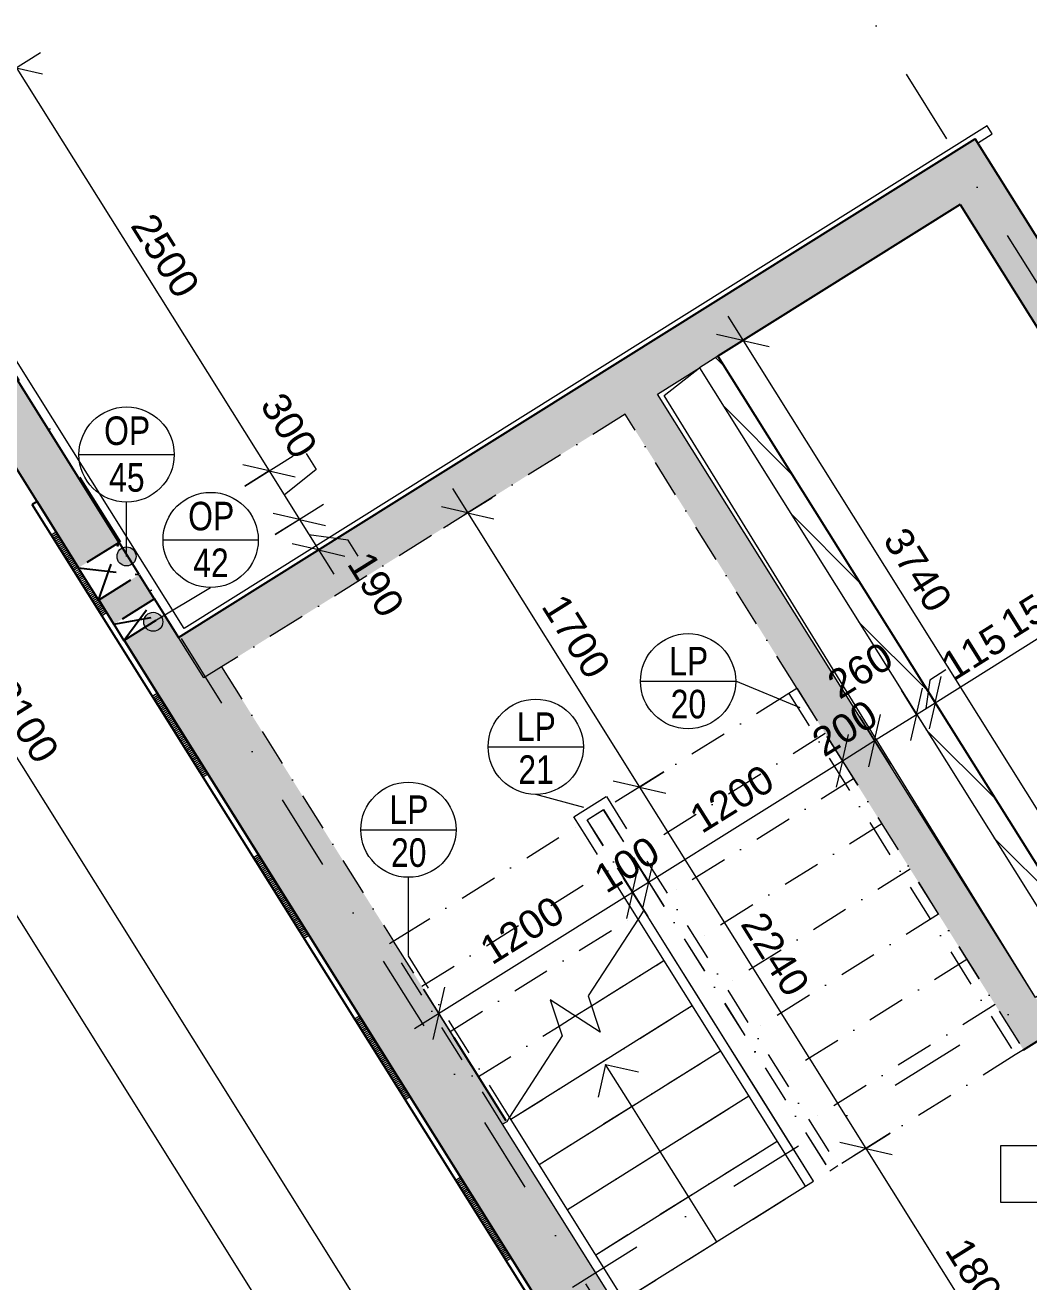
# Model space of a CAD drawing. Header units: millimetres. Extents: x -45523 to 44975, y -3459 to 74573.
# Drawn here: x -27062 to -21792, y 28340 to 34943 of the extents above; entities that cross this region are included whole.
import ezdxf

# ---------------------------------------------------------------- set-up
doc = ezdxf.new("R2010")
doc.units = ezdxf.units.MM
for name, pattern in [('HA_Dash_3mm-S1mm', [300, 200, -100]), ('HA_DashDot_10mm-S3mm', [1000, 400, -300, 0, -300]), ('HA_DashDot_4mm-S1mm', [400, 200, -100, 0, -100])]:
    doc.linetypes.add(name, pattern=pattern)
for name, color, linetype, lineweight in [('A-____-____-DIMS', 9, 'Continuous', 5), ('A-____-____-DIMS-100', 9, 'Continuous', 5), ('A-DETL-GENF-OTLN', 9, 'Continuous', 9), ('A-FLOR-HRAL-IDEN', 9, 'Continuous', 9), ('A-FLOR-HRAL-MBND', 9, 'HA_DashDot_4mm-S1mm', 9), ('A-FLOR-HRAL-OTLN', 9, 'Continuous', 9), ('A-GENM-____-IDEN', 9, 'Continuous', 9), ('A-GENM-____-MCUT', 9, 'HA_Dash_3mm-S1mm', 25), ('A-GENM-____-OTLN', 9, 'Continuous', 9), ('A-WALL-____-MCUT', 9, 'Continuous', 9), ('A-WALL-____-PATT', 9, 'Continuous', 25), ('C-PRKG-____-OTLN', 9, 'Continuous', 9), ('G-____-____-DIMS', 9, 'Continuous', 5), ('I-WALL-____-MCUT', 9, 'Continuous', 25), ('S-GRID-____-OTLN', 9, 'Continuous', 5), ('S-STRS-____-MBND', 9, 'HA_DashDot_4mm-S1mm', 9), ('S-STRS-____-OTLN', 9, 'Continuous', 9)]:
    doc.layers.add(name, color=color, linetype=linetype, lineweight=lineweight)
doc.styles.add('Arial_2', font='arial.ttf', dxfattribs={"height": 150})
doc.styles.add('Arial_3', font='arial.ttf', dxfattribs={"width": 0.8, "height": 150})
doc.dimstyles.new('Inner_Dimensions', dxfattribs={"dimscale": 304.8, "dimtxt": 153.03891, "dimasz": 0.656168, "dimexe": 0.492126, "dimexo": 0.0625, "dimgap": 0.065617, "dimtad": 1, "dimdec": 0, "dimzin": 0, "dimdsep": 46, "dimtxsty": 'Arial_2', "dimblk1": 'OBLIQUE', "dimblk2": 'OBLIQUE', "dimsah": 1, "dimcen": 0.09, "dimdle": 0.492126, "dimazin": 0, "dimtfac": 1, "dimtdec": 4, "dimtix": 1, "dimtmove": 0, "dimatfit": 3, "dimfxl": 0.492126, "dimfxlon": 1, "dimtvp": 1, "dimtolj": 1, "dimtzin": 0, "dimlwd": 9, "dimlwe": 9, "dimarcsym": 2})
doc.dimstyles.new('Inner_Dimensions_1', dxfattribs={"dimscale": 304.8, "dimtxt": 153.03891, "dimasz": 0.656168, "dimexe": 0.492126, "dimexo": 0.0625, "dimgap": 0.065617, "dimtad": 1, "dimdec": 0, "dimzin": 0, "dimdsep": 46, "dimtxsty": 'Arial_2', "dimblk1": 'OBLIQUE', "dimblk2": 'OBLIQUE', "dimsah": 1, "dimcen": 0.09, "dimdle": 0.492126, "dimazin": 0, "dimtfac": 1, "dimtdec": 4, "dimtix": 1, "dimtmove": 1, "dimatfit": 3, "dimfxl": 0.492126, "dimfxlon": 1, "dimtvp": 1, "dimtolj": 1, "dimtzin": 0, "dimlwd": 9, "dimlwe": 9, "dimarcsym": 2})
doc.dimstyles.new('Inner_Dimensions_2', dxfattribs={"dimscale": 304.8, "dimtxt": 153.03891, "dimasz": 0.656168, "dimexe": 0.492126, "dimexo": 0.0625, "dimgap": 0.065617, "dimtad": 1, "dimdec": 0, "dimzin": 0, "dimdsep": 46, "dimtxsty": 'Arial_2', "dimblk1": 'OBLIQUE', "dimblk2": 'OBLIQUE', "dimsah": 1, "dimcen": 0.09, "dimdle": 0.492126, "dimazin": 0, "dimtfac": 1, "dimtdec": 4, "dimtix": 1, "dimtmove": 2, "dimatfit": 3, "dimfxl": 0.492126, "dimfxlon": 1, "dimtvp": 1, "dimtolj": 1, "dimtzin": 0, "dimlwd": 9, "dimlwe": 9, "dimarcsym": 2})
doc.dimstyles.new('Inner_Dimensions_3', dxfattribs={"dimscale": 304.8, "dimtxt": 153.03891, "dimasz": 0.656168, "dimexe": 0.492126, "dimexo": 0.0625, "dimgap": 0.065617, "dimtad": 1, "dimdec": 0, "dimzin": 0, "dimdsep": 46, "dimtxsty": 'Arial_2', "dimblk1": 'OBLIQUE', "dimblk2": 'OBLIQUE', "dimsah": 1, "dimcen": 0.09, "dimdle": 0.492126, "dimazin": 0, "dimtfac": 1, "dimtdec": 4, "dimtix": 1, "dimtmove": 0, "dimatfit": 3, "dimfxl": 0.492126, "dimfxlon": 1, "dimtvp": 1, "dimtolj": 1, "dimtzin": 0, "dimlwd": 9, "dimlwe": 9, "dimarcsym": 2})

# ---------------------------------------------------------------- blocks, each defined once
blk = doc.blocks.new('HA_PA_Perpendicular_SingleStall - Generic-2361855-1PP_GARAZ')
at = {"layer": 'C-PRKG-____-OTLN', "lineweight": 5}
for p, q in [((3959.2, 25), (3959.2, -5000)), ((25, -25), (3909.2, -25)), ((25, -5000), (25, -25)), ((3909.2, -25), (3909.2, -5000)), ((-25, -4910), (-25, -5000)), ((-25, -5000), (25, -5000)), ((3959.2, -5000), (3909.2, -5000))]:
    blk.add_line(p, q, dxfattribs=at)
blk = doc.blocks.new('Top Rail Type - Top Rail_Internal_-1407059-1PP_GARAZ')
at = {"layer": 'A-FLOR-HRAL-MBND'}
for p, q in [((-24181, 30783.7), (-24010.8, 30890.3)), ((-24010.8, 30890.3), (-22795, 28949.2)), ((-24114.7, 30677.7), (-24181, 30783.7)), ((-24112.1, 30767.8), (-24026.7, 30821.3)), ((-24072.3, 30704.3), (-24112.1, 30767.8)), ((-24026.7, 30821.3), (-22837.4, 28922.6)), ((-23814.4, 30292.6), (-24072.3, 30704.3)), ((-23844.4, 30246.3), (-24114.7, 30677.7)), ((-22795, 28949.2), (-22837.4, 28922.6))]:
    blk.add_line(p, q, dxfattribs=at)
at = {"layer": 'A-FLOR-HRAL-OTLN'}
for p, q in [((-23814.4, 30292.6), (-23844.4, 30246.3)), ((-22965.2, 28842.6), (-23844.4, 30246.3)), ((-22922.8, 28869.1), (-23814.4, 30292.6)), ((-22965.2, 28842.6), (-22922.8, 28869.1))]:
    blk.add_line(p, q, dxfattribs=at)
blk = doc.blocks.new('Top Rail Type - Top Rail_Internal_-1407076-1PP_GARAZ')
at = {"layer": 'A-FLOR-HRAL-MBND'}
for p, q in [((-23010.2, 31457.6), (-23052.5, 31431)), ((-23052.5, 31431), (-21863.5, 29532.7)), ((-23010.2, 31457.6), (-21821.1, 29559.2)), ((-21821.1, 29559.2), (-21863.5, 29532.7))]:
    blk.add_line(p, q, dxfattribs=at)
blk = doc.blocks.new('HA_GM_Shaft_Rectangle - Default-2321900-1PP_GARAZ')
at = {"layer": 'A-DETL-GENF-OTLN'}
for p, q in [((26, -26), (260, 0)), ((0, -3740), (26, -26))]:
    blk.add_line(p, q, dxfattribs=at)
at = {"layer": 'A-GENM-____-OTLN'}
for p, q in [((0, -3740), (0, 0)), ((0, 0), (260, 0)), ((260, 0), (260, -3740)), ((260, -3740), (0, -3740))]:
    blk.add_line(p, q, dxfattribs=at)
blk = doc.blocks.new('Top Rail Type - Top Rail_Internal_-2230401-1PP_GARAZ')
at = {"layer": 'A-FLOR-HRAL-MBND'}
for p, q in [((-25149.7, 30117.4), (-25107.3, 30144)), ((-24555.3, 29168.5), (-25149.7, 30117.4)), ((-24519.1, 29204.9), (-25107.3, 30144))]:
    blk.add_line(p, q, dxfattribs=at)
at = {"layer": 'A-FLOR-HRAL-OTLN'}
for p, q in [((-24519.1, 29204.9), (-24534.1, 29181.7)), ((-23918.3, 28245.6), (-24519.1, 29204.9)), ((-24534.1, 29181.7), (-24555.3, 29168.5)), ((-23960.7, 28219.1), (-24555.3, 29168.5)), ((-23960.7, 28219.1), (-23918.3, 28245.6))]:
    blk.add_line(p, q, dxfattribs=at)
blk = doc.blocks.new('HA_GM_Opening_Circle_WallBased - Default-2296707-1PP_GARAZ')
at = {"layer": 'A-GENM-____-MCUT'}
for p, q in [((225, 126.9), (25, 126.9)), ((25, 126.9), (25, -125.6)), ((225, 126.9), (25, -125.6)), ((25, 126.9), (225, -125.6)), ((225, -125.6), (225, 126.9)), ((25, -125.6), (225, -125.6))]:
    blk.add_line(p, q, dxfattribs=at)
blk = doc.blocks.new('HA_GM_Opening_Circle_WallBased - Default-2296750-1PP_GARAZ')
at = {"layer": 'A-GENM-____-MCUT'}
for p, q in [((175, 126), (75, 126)), ((75, 126), (75, -125.6)), ((175, 126), (75, -125.6)), ((75, 126), (175, -125.6)), ((175, -125.6), (175, 126)), ((75, -125.6), (175, -125.6))]:
    blk.add_line(p, q, dxfattribs=at)
blk = doc.blocks.new('DIMBLOCK9-1PP_GARAZ')
at = {"layer": 'A-____-____-DIMS-100', "lineweight": 9}
for p, q in [((-24819, 32507.5), (-23837, 30939.7)), ((-24612.2, 32460), (-24866.5, 32300.8)), ((-24739.4, 32380.4), (-24612.2, 32460)), ((-24739.4, 32380.4), (-24877.2, 32412.1)), ((-24739.4, 32380.4), (-24601.5, 32348.7)), ((-23837, 30939.7), (-23974.8, 30971.4)), ((-23709.8, 31019.3), (-23964.1, 30860.1)), ((-23837, 30939.7), (-23709.8, 31019.3)), ((-23837, 30939.7), (-23699.1, 30908))]:
    blk.add_line(p, q, dxfattribs=at)
at = {"layer": 'A-____-____-DIMS-100', "color": 0, "lineweight": 9, "insert": (-24228.7, 31969.6), "char_height": 150, "width": 553.765, "attachment_point": 1, "rotation": 302.06125, "line_spacing_factor": 0.941778, "style": 'Arial_2'}
blk.add_mtext('1700', dxfattribs=at)
blk = doc.blocks.new('_Oblique')
at = {"color": 0, "linetype": 'ByBlock', "lineweight": -2}
blk.add_line((-0.5, -0.5), (0.5, 0.5), dxfattribs=at)
blk = doc.blocks.new('DIMBLOCK10-1PP_GARAZ')
at = {"layer": 'A-____-____-DIMS-100', "lineweight": 9}
for p, q in [((-23837, 30939.7), (-23974.8, 30971.4)), ((-23709.8, 31019.3), (-23964.1, 30860.1)), ((-23837, 30939.7), (-23709.8, 31019.3)), ((-23837, 30939.7), (-22647.9, 29041.3)), ((-23837, 30939.7), (-23699.1, 30908)), ((-22520.8, 29121), (-22775, 28961.7)), ((-22647.9, 29041.3), (-22520.8, 29121)), ((-22647.9, 29041.3), (-22785.7, 29073)), ((-22647.9, 29041.3), (-22510.1, 29009.7))]:
    blk.add_line(p, q, dxfattribs=at)
at = {"layer": 'A-____-____-DIMS-100', "color": 0, "lineweight": 9, "insert": (-23182.9, 30300), "char_height": 150, "width": 553.765, "attachment_point": 1, "rotation": 302.06125, "line_spacing_factor": 0.941778, "style": 'Arial_2'}
blk.add_mtext('2240', dxfattribs=at)
blk = doc.blocks.new('DIMBLOCK11-1PP_GARAZ')
at = {"layer": 'A-____-____-DIMS-100', "lineweight": 9}
for p, q in [((-22520.8, 29121), (-22775, 28961.7)), ((-22647.9, 29041.3), (-22520.8, 29121)), ((-22647.9, 29041.3), (-22785.7, 29073)), ((-22647.9, 29041.3), (-21692.4, 27515.9)), ((-22647.9, 29041.3), (-22510.1, 29009.7)), ((-21692.4, 27515.9), (-21830.3, 27547.5)), ((-21565.3, 27595.5), (-21819.6, 27436.2)), ((-21692.4, 27515.9), (-21565.3, 27595.5)), ((-21692.4, 27515.9), (-21554.6, 27484.2))]:
    blk.add_line(p, q, dxfattribs=at)
at = {"layer": 'A-____-____-DIMS-100', "color": 0, "lineweight": 9, "insert": (-22110.7, 28588.1), "char_height": 150, "width": 553.765, "attachment_point": 1, "rotation": 302.06125, "line_spacing_factor": 0.941778, "style": 'Arial_2'}
blk.add_mtext('1800', dxfattribs=at)
blk = doc.blocks.new('DIMBLOCK27-1PP_GARAZ')
at = {"layer": 'A-____-____-DIMS-100', "lineweight": 9}
for p, q in [((-23373.6, 33412.9), (-21308.7, 30116.2)), ((-23166.9, 33365.4), (-23421.1, 33206.1)), ((-23294, 33285.7), (-23166.9, 33365.4)), ((-23294, 33285.7), (-23431.8, 33317.4)), ((-23294, 33285.7), (-23156.2, 33254.1)), ((-21181.6, 30195.8), (-21435.8, 30036.5)), ((-21308.7, 30116.2), (-21181.6, 30195.8)), ((-21308.7, 30116.2), (-21446.5, 30147.8)), ((-21308.7, 30116.2), (-21170.9, 30084.5))]:
    blk.add_line(p, q, dxfattribs=at)
at = {"layer": 'A-____-____-DIMS-100', "color": 0, "lineweight": 9, "insert": (-22434.8, 32318.6), "char_height": 150, "width": 553.765, "attachment_point": 1, "rotation": 302.06125, "line_spacing_factor": 0.941778, "style": 'Arial_2'}
blk.add_mtext('3740', dxfattribs=at)
blk = doc.blocks.new('DIMBLOCK31-1PP_GARAZ')
at = {"layer": 'A-____-____-DIMS-100', "lineweight": 9}
for p, q in [((-23953.1, 30514.7), (-23793.8, 30260.5)), ((-23873.5, 30387.6), (-23953.1, 30514.7)), ((-23873.5, 30387.6), (-23841.8, 30525.4)), ((-25017.6, 29671), (-23873.5, 30387.6)), ((-23873.5, 30387.6), (-23905.1, 30249.8)), ((-24970.1, 29877.7), (-24810.8, 29623.5)), ((-24890.4, 29750.6), (-24970.1, 29877.7)), ((-24890.4, 29750.6), (-24858.8, 29888.4)), ((-24890.4, 29750.6), (-24922.1, 29612.8))]:
    blk.add_line(p, q, dxfattribs=at)
at = {"layer": 'A-____-____-DIMS-100', "color": 0, "lineweight": 9, "insert": (-24691.5, 30128.6), "char_height": 150, "width": 553.765, "attachment_point": 1, "rotation": 32.06125, "line_spacing_factor": 0.941778, "style": 'Arial_2'}
blk.add_mtext('1200', dxfattribs=at)
blk = doc.blocks.new('DIMBLOCK32-1PP_GARAZ')
at = {"layer": 'A-____-____-DIMS-100', "lineweight": 9}
for p, q in [((-23788.7, 30440.7), (-23757, 30578.5)), ((-23953.1, 30514.7), (-23793.8, 30260.5)), ((-23873.5, 30387.6), (-23953.1, 30514.7)), ((-23873.5, 30387.6), (-23841.8, 30525.4)), ((-23868.3, 30567.8), (-23709.1, 30313.6)), ((-23788.7, 30440.7), (-23868.3, 30567.8)), ((-23873.5, 30387.6), (-23788.7, 30440.7)), ((-23788.7, 30440.7), (-23820.4, 30302.9)), ((-23873.5, 30387.6), (-23905.1, 30249.8))]:
    blk.add_line(p, q, dxfattribs=at)
at = {"layer": 'A-____-____-DIMS-100', "color": 0, "lineweight": 9, "insert": (-24091.7, 30504.3), "char_height": 150, "width": 415.324, "attachment_point": 1, "rotation": 32.06125, "line_spacing_factor": 0.941778, "style": 'Arial_2'}
blk.add_mtext('100', dxfattribs=at)
blk = doc.blocks.new('DIMBLOCK33-1PP_GARAZ')
at = {"layer": 'A-____-____-DIMS-100', "lineweight": 9}
for p, q in [((-22851.4, 31204.8), (-22692.1, 30950.5)), ((-22771.7, 31077.7), (-22851.4, 31204.8)), ((-22771.7, 31077.7), (-22740.1, 31215.5)), ((-23788.7, 30440.7), (-22771.7, 31077.7)), ((-22771.7, 31077.7), (-22803.4, 30939.8)), ((-23788.7, 30440.7), (-23757, 30578.5)), ((-23868.3, 30567.8), (-23709.1, 30313.6)), ((-23788.7, 30440.7), (-23868.3, 30567.8)), ((-23788.7, 30440.7), (-23820.4, 30302.9))]:
    blk.add_line(p, q, dxfattribs=at)
at = {"layer": 'A-____-____-DIMS-100', "color": 0, "lineweight": 9, "insert": (-23589.8, 30818.7), "char_height": 150, "width": 553.765, "attachment_point": 1, "rotation": 32.06125, "line_spacing_factor": 0.941778, "style": 'Arial_2'}
blk.add_mtext('1200', dxfattribs=at)
blk = doc.blocks.new('DIMBLOCK34-1PP_GARAZ')
at = {"layer": 'A-____-____-DIMS-100', "lineweight": 9}
for p, q in [((-22681.9, 31311), (-22522.6, 31056.7)), ((-22602.2, 31183.8), (-22681.9, 31311)), ((-22602.2, 31183.8), (-22570.6, 31321.7)), ((-22851.4, 31204.8), (-22692.1, 30950.5)), ((-22771.7, 31077.7), (-22851.4, 31204.8)), ((-22771.7, 31077.7), (-22740.1, 31215.5)), ((-22771.7, 31077.7), (-22602.2, 31183.8)), ((-22602.2, 31183.8), (-22633.9, 31046)), ((-22771.7, 31077.7), (-22803.4, 30939.8))]:
    blk.add_line(p, q, dxfattribs=at)
at = {"layer": 'A-____-____-DIMS-100', "color": 0, "lineweight": 9, "insert": (-22947.6, 31220.9), "char_height": 150, "width": 415.324, "attachment_point": 1, "rotation": 32.06125, "line_spacing_factor": 0.941778, "style": 'Arial_2'}
blk.add_mtext('200', dxfattribs=at)
blk = doc.blocks.new('DIMBLOCK35-1PP_GARAZ')
at = {"layer": 'A-____-____-DIMS-100', "lineweight": 9}
for p, q in [((-22461.5, 31449), (-22302.3, 31194.7)), ((-22381.9, 31321.9), (-22461.5, 31449)), ((-22381.9, 31321.9), (-22350.2, 31459.7)), ((-22681.9, 31311), (-22522.6, 31056.7)), ((-22602.2, 31183.8), (-22681.9, 31311)), ((-22602.2, 31183.8), (-22381.9, 31321.9)), ((-22602.2, 31183.8), (-22570.6, 31321.7)), ((-22381.9, 31321.9), (-22413.6, 31184)), ((-22602.2, 31183.8), (-22633.9, 31046))]:
    blk.add_line(p, q, dxfattribs=at)
at = {"layer": 'A-____-____-DIMS-100', "color": 0, "lineweight": 9, "insert": (-22866.4, 31524.5), "char_height": 150, "width": 415.324, "attachment_point": 1, "rotation": 32.06125, "line_spacing_factor": 0.941778, "style": 'Arial_2'}
blk.add_mtext('260', dxfattribs=at)
blk = doc.blocks.new('DIMBLOCK36-1PP_GARAZ')
at = {"layer": 'A-____-____-DIMS-100', "lineweight": 9}
for p, q in [((-22364.1, 31510), (-22204.8, 31255.8)), ((-22284.4, 31382.9), (-22364.1, 31510)), ((-22312.4, 31502.2), (-22333.2, 31352.4)), ((-22227.7, 31555.3), (-22312.4, 31502.2)), ((-22284.4, 31382.9), (-22252.8, 31520.7)), ((-22461.5, 31449), (-22302.3, 31194.7)), ((-22381.9, 31321.9), (-22461.5, 31449)), ((-22381.9, 31321.9), (-22350.2, 31459.7)), ((-22381.9, 31321.9), (-22284.4, 31382.9)), ((-22284.4, 31382.9), (-22316.1, 31245.1)), ((-22381.9, 31321.9), (-22413.6, 31184))]:
    blk.add_line(p, q, dxfattribs=at)
at = {"layer": 'A-____-____-DIMS-100', "color": 0, "lineweight": 9, "insert": (-22268.6, 31620.5), "char_height": 150, "width": 415.324, "attachment_point": 1, "rotation": 32.06125, "line_spacing_factor": 0.941778, "style": 'Arial_2'}
blk.add_mtext('115', dxfattribs=at)
blk = doc.blocks.new('DIMBLOCK37-1PP_GARAZ')
at = {"layer": 'A-____-____-DIMS-100', "lineweight": 9}
for p, q in [((-21092.8, 32306.3), (-20933.6, 32052)), ((-21013.2, 32179.1), (-21092.8, 32306.3)), ((-21013.2, 32179.1), (-20981.5, 32317)), ((-22284.4, 31382.9), (-20886.1, 32258.8)), ((-21013.2, 32179.1), (-21044.9, 32041.3)), ((-22364.1, 31510), (-22204.8, 31255.8)), ((-22284.4, 31382.9), (-22364.1, 31510)), ((-22284.4, 31382.9), (-22252.8, 31520.7)), ((-22284.4, 31382.9), (-22316.1, 31245.1))]:
    blk.add_line(p, q, dxfattribs=at)
at = {"layer": 'A-____-____-DIMS-100', "color": 0, "lineweight": 9, "insert": (-21958.4, 31840.5), "char_height": 150, "width": 553.765, "attachment_point": 1, "rotation": 32.06125, "line_spacing_factor": 0.941778, "style": 'Arial_2'}
blk.add_mtext('1500', dxfattribs=at)
blk = doc.blocks.new('DIMBLOCK87-1PP_GARAZ')
at = {"layer": 'A-____-____-DIMS-100', "lineweight": 9}
for p, q in [((-29333.1, 34647.8), (-29470.9, 34679.4)), ((-29205.9, 34727.4), (-29460.2, 34568.2)), ((-29333.1, 34647.8), (-29205.9, 34727.4)), ((-29333.1, 34647.8), (-25033.4, 27783.2)), ((-29333.1, 34647.8), (-29195.2, 34616.1)), ((-24906.2, 27862.8), (-25160.5, 27703.6)), ((-25033.4, 27783.2), (-24906.2, 27862.8)), ((-25033.4, 27783.2), (-25171.2, 27814.9)), ((-25033.4, 27783.2), (-24895.5, 27751.5))]:
    blk.add_line(p, q, dxfattribs=at)
at = {"layer": 'A-____-____-DIMS-100', "color": 0, "lineweight": 9, "insert": (-27123.7, 31525), "char_height": 150, "width": 553.765, "attachment_point": 1, "rotation": 302.06125, "line_spacing_factor": 0.941778, "style": 'Arial_2'}
blk.add_mtext('8100', dxfattribs=at)
blk = doc.blocks.new('DIMBLOCK206-1PP_GARAZ')
at = {"layer": 'A-____-____-DIMS-100', "lineweight": 9}
for p, q in [((-23573.3, 38078.5), (-23319, 38237.7)), ((-23446.2, 38158.1), (-23584, 38189.8)), ((-23446.2, 38158.1), (-23573.3, 38078.5)), ((-21344.1, 34802.1), (-23446.2, 38158.1)), ((-23446.2, 38158.1), (-23308.3, 38126.4)), ((-21471.2, 34722.4), (-21217, 34881.7)), ((-21344.1, 34802.1), (-21481.9, 34833.7)), ((-21344.1, 34802.1), (-21471.2, 34722.4)), ((-21344.1, 34802.1), (-21206.3, 34770.4))]:
    blk.add_line(p, q, dxfattribs=at)
at = {"layer": 'A-____-____-DIMS-100', "color": 0, "lineweight": 9, "insert": (-22335.6, 36789.6), "char_height": 150, "width": 553.765, "attachment_point": 1, "rotation": 302.06125, "line_spacing_factor": 0.941778, "style": 'Arial_2'}
blk.add_mtext('3960', dxfattribs=at)
blk = doc.blocks.new('DIMBLOCK221-1PP_GARAZ')
at = {"layer": 'A-____-____-DIMS-100', "lineweight": 9}
for p, q in [((-24262.9, 37037.7), (-24231.2, 37175.5)), ((-24342.5, 37164.8), (-24183.3, 36910.6)), ((-24262.9, 37037.7), (-24342.5, 37164.8)), ((-24262.9, 37037.7), (-28085, 34643.7)), ((-24262.9, 37037.7), (-24294.6, 36899.9)), ((-28005.4, 34516.6), (-28164.7, 34770.8)), ((-28085, 34643.7), (-28053.4, 34781.5)), ((-28085, 34643.7), (-28116.7, 34505.9)), ((-28085, 34643.7), (-28005.4, 34516.6))]:
    blk.add_line(p, q, dxfattribs=at)
at = {"layer": 'A-____-____-DIMS-100', "color": 0, "lineweight": 9, "insert": (-26483.5, 35900.2), "char_height": 150, "width": 553.765, "attachment_point": 1, "rotation": 32.06125, "line_spacing_factor": 0.941778, "style": 'Arial_2'}
blk.add_mtext('4510', dxfattribs=at)
blk = doc.blocks.new('Spot Elevations - Generic-448778-1PP_GARAZ')
at = {"layer": 'G-____-____-DIMS', "lineweight": 9}
for p, q in [((-5, 0), (-5, 3)), ((-5, 3), (5, 3)), ((5, 3), (5, 0)), ((5, 0), (-5, 0))]:
    blk.add_line(p, q, dxfattribs=at)
blk = doc.blocks.new('HA_TAG_GM_Products - Generic-588599-1PP_GARAZ')
at = {"layer": 'A-GENM-____-IDEN'}
blk.add_line((-2.5, 0), (2.5, 0), dxfattribs=at)
blk.add_circle((0, 0), 2.5, dxfattribs=at)
blk = doc.blocks.new('DIMBLOCK484-1PP_GARAZ')
at = {"layer": 'A-____-____-DIMS-100', "lineweight": 9}
for p, q in [((-27236.2, 34639.6), (-26982, 34798.8)), ((-27188.7, 34846.3), (-25782, 32600.5)), ((-27109.1, 34719.2), (-27246.9, 34750.9)), ((-27109.1, 34719.2), (-27236.2, 34639.6)), ((-27109.1, 34719.2), (-26971.2, 34687.6)), ((-25782, 32600.5), (-25919.8, 32632.2)), ((-25909.1, 32520.9), (-25654.9, 32680.1)), ((-25782, 32600.5), (-25909.1, 32520.9)), ((-25782, 32600.5), (-25644.2, 32568.9))]:
    blk.add_line(p, q, dxfattribs=at)
at = {"layer": 'A-____-____-DIMS-100', "color": 0, "lineweight": 9, "insert": (-26386, 33969.4), "char_height": 150, "width": 553.765, "attachment_point": 1, "rotation": 302.06125, "line_spacing_factor": 0.941778, "style": 'Arial_2'}
blk.add_mtext('2500', dxfattribs=at)
blk = doc.blocks.new('DIMBLOCK485-1PP_GARAZ')
at = {"layer": 'A-____-____-DIMS-100', "lineweight": 9}
for p, q in [((-25586.8, 32693), (-25533.7, 32608.2)), ((-25782, 32600.5), (-25919.8, 32632.2)), ((-25909.1, 32520.9), (-25654.9, 32680.1)), ((-25782, 32600.5), (-25909.1, 32520.9)), ((-25782, 32600.5), (-25622.8, 32346.3)), ((-25782, 32600.5), (-25644.2, 32568.9)), ((-25533.7, 32608.2), (-25702.4, 32473.4)), ((-25749.9, 32266.7), (-25495.6, 32425.9)), ((-25622.8, 32346.3), (-25760.6, 32377.9)), ((-25622.8, 32346.3), (-25749.9, 32266.7)), ((-25622.8, 32346.3), (-25484.9, 32314.6))]:
    blk.add_line(p, q, dxfattribs=at)
at = {"layer": 'A-____-____-DIMS-100', "color": 0, "lineweight": 9, "insert": (-25705.3, 33027.2), "char_height": 150, "width": 415.324, "attachment_point": 1, "rotation": 302.06125, "line_spacing_factor": 0.941778, "style": 'Arial_2'}
blk.add_mtext('300', dxfattribs=at)
blk = doc.blocks.new('DIMBLOCK486-1PP_GARAZ')
at = {"layer": 'A-____-____-DIMS-100', "lineweight": 9}
for p, q in [((-25749.9, 32266.7), (-25495.6, 32425.9)), ((-25622.8, 32346.3), (-25760.6, 32377.9)), ((-25622.8, 32346.3), (-25749.9, 32266.7)), ((-25622.8, 32346.3), (-25442.3, 32058.1)), ((-25622.8, 32346.3), (-25484.9, 32314.6)), ((-25394.8, 32264.9), (-25649, 32105.6)), ((-25367.3, 32236.8), (-25572.3, 32265.8)), ((-25521.9, 32185.3), (-25394.8, 32264.9)), ((-25314.2, 32152.1), (-25367.3, 32236.8)), ((-25521.9, 32185.3), (-25659.7, 32216.9)), ((-25521.9, 32185.3), (-25384.1, 32153.6))]:
    blk.add_line(p, q, dxfattribs=at)
at = {"layer": 'A-____-____-DIMS-100', "color": 0, "lineweight": 9, "insert": (-25248.9, 32192.9), "char_height": 150, "width": 415.324, "attachment_point": 1, "rotation": 302.06125, "line_spacing_factor": 0.941778, "style": 'Arial_2'}
blk.add_mtext('190', dxfattribs=at)
blk = doc.blocks.new('HA_TAG_GM_Railings - Generic-2229991-1PP_GARAZ')
at = {"layer": 'A-FLOR-HRAL-IDEN'}
blk.add_line((-2.5, 0), (2.5, 0), dxfattribs=at)
blk.add_circle((0, 0), 2.5, dxfattribs=at)
blk = doc.blocks.new('DIMBLOCK542-1PP_GARAZ')
at = {"layer": 'A-____-____-DIMS-100', "lineweight": 9}
for p, q in [((-14550.7, 10218.7), (-42607.5, 55012.4)), ((-42400.7, 54964.9), (-42655, 54805.6)), ((-42527.9, 54885.2), (-42400.7, 54964.9)), ((-42527.9, 54885.2), (-42665.7, 54916.9)), ((-42527.9, 54885.2), (-42390, 54853.6)), ((-14630.3, 10345.9), (-14768.2, 10377.5)), ((-14503.2, 10425.5), (-14757.4, 10266.2)), ((-14630.3, 10345.9), (-14503.2, 10425.5)), ((-14630.3, 10345.9), (-14492.5, 10314.2))]:
    blk.add_line(p, q, dxfattribs=at)
at = {"layer": 'A-____-____-DIMS-100', "color": 0, "lineweight": 9, "insert": (-28550.2, 32974), "char_height": 150, "width": 692.207, "attachment_point": 1, "rotation": 302.06125, "line_spacing_factor": 0.941778, "style": 'Arial_2'}
blk.add_mtext('52555', dxfattribs=at)

msp = doc.modelspace()

# ---------------------------------------------------------------- hatches: boundary and pattern name
at = {"layer": 'A-GENM-____-IDEN'}
h = msp.add_hatch(color=256, dxfattribs=at)
edge = h.paths.add_edge_path()
edge.add_arc((-26530.1, 32151.8), 50, 0, 360)
h = msp.add_hatch(color=256, dxfattribs=at)
edge = h.paths.add_edge_path()
edge.add_arc((-26389.8, 31808.1), 50, 0, 360)
at = {"layer": 'A-WALL-____-PATT'}
h = msp.add_hatch(color=256, dxfattribs=at)
h.paths.add_polyline_path([(-26336, 31380.3), (-26124.1, 31513), (-26331.2, 31843.6), (-26542.7, 31710.3), (-26463.4, 31583.7)])
h.paths.add_polyline_path([(-26596.1, 31795.6), (-26384.5, 31928.6), (-26463.9, 32055.4), (-26675.7, 31922.7), (-26596.9, 31796.9)])
h.paths.add_polyline_path([(-26781.9, 32092.2), (-26570.2, 32225.2), (-27790.9, 34174.1), (-28002.8, 34041.4), (-26783.6, 32094.8)])
h.paths.add_polyline_path([(-28109, 34210.9), (-27897.1, 34343.6), (-41260.6, 55679), (-41472.5, 55546.3), (-28112.2, 34216.1)])
for points in [[(-26124.1, 31513), (-21941.8, 34132.7), (-22074.5, 34344.5), (-26256.9, 31724.9), (-26167.1, 31581.6)], [(-21820.8, 29559.4), (-21651.3, 29665.6), (-23742.7, 33004.7), (-23912.2, 32898.5), (-22109.7, 30020.7)], [(-22155.8, 24706.4), (-21850.7, 24897.5), (-23939.5, 28232.4), (-23960.7, 28219.1), (-24555.3, 29168.5), (-24537.2, 29186.7), (-26030.9, 31571.4), (-26336, 31380.3), (-22619.1, 25446.2)]]:
    msp.add_hatch(color=256, dxfattribs=at).paths.add_polyline_path(points)
h = msp.add_hatch(color=256, dxfattribs=at)
h.paths.add_polyline_path([(-17840.7, 27114.2), (-17628.9, 27246.9), (-19070.1, 29547.8), (-19281.9, 29415.1), (-17973.4, 27326)])
h.paths.add_polyline_path([(-19812.8, 30262.6), (-19600.9, 30395.3), (-21941.8, 34132.7), (-22153.7, 34000)])
at = {"layer": 'A-WALL-____-PATT', "lineweight": 5}
h = msp.add_hatch(dxfattribs=at)
h.set_pattern_fill('FP_2', color=256, style=0, pattern_type=2)
h.set_pattern_definition([(135, (0, 0), (-106.066, -106.066), [])])
h.paths.add_polyline_path([(-21537.1, 29973.1), (-21439.6, 30034.1), (-23424.9, 33203.7), (-23522.4, 33142.7), (-21566.9, 30020.7)])
h = msp.add_hatch(dxfattribs=at)
h.set_pattern_fill('FP_4', color=256, angle=-90, style=0, pattern_type=2)
h.set_pattern_definition([(32.06, (-24271.3, 28027.5), (-530.82, 847.48), []), (32.06, (-24266, 28019), (-530.82, 847.48), []), (32.06, (-24260.7, 28010.5), (-530.82, 847.48), []), (32.06, (-24255.4, 28002), (-530.82, 847.48), []), (32.06, (-24250.1, 27993.6), (-530.82, 847.48), []), (32.06, (-24244.8, 27985.1), (-530.82, 847.48), []), (32.06, (-24239.5, 27976.6), (-530.82, 847.48), []), (32.06, (-24234.2, 27968.1), (-530.82, 847.48), []), (32.06, (-24228.9, 27959.7), (-530.82, 847.48), []), (32.06, (-24223.5, 27951.2), (-530.82, 847.48), []), (32.06, (-24218.2, 27942.7), (-530.82, 847.48), []), (32.06, (-24212.9, 27934.2), (-530.82, 847.48), []), (32.06, (-24207.6, 27925.8), (-530.82, 847.48), []), (32.06, (-24202.3, 27917.3), (-530.82, 847.48), []), (32.06, (-24197, 27908.8), (-530.82, 847.48), []), (32.06, (-24191.7, 27900.3), (-530.82, 847.48), []), (32.06, (-24186.4, 27891.9), (-530.82, 847.48), []), (32.06, (-24181.1, 27883.4), (-530.82, 847.48), []), (32.06, (-24175.8, 27874.9), (-530.82, 847.48), []), (32.06, (-24170.5, 27866.4), (-530.82, 847.48), []), (32.06, (-24165.2, 27858), (-530.82, 847.48), []), (32.06, (-24159.8, 27849.5), (-530.82, 847.48), []), (32.06, (-24154.5, 27841), (-530.82, 847.48), []), (32.06, (-24149.2, 27832.5), (-530.82, 847.48), []), (32.06, (-24143.9, 27824.1), (-530.82, 847.48), []), (32.06, (-24138.6, 27815.6), (-530.82, 847.48), []), (32.06, (-24133.3, 27807.1), (-530.82, 847.48), []), (32.06, (-24128, 27798.6), (-530.82, 847.48), []), (32.06, (-24122.7, 27790.2), (-530.82, 847.48), []), (32.06, (-24117.4, 27781.7), (-530.82, 847.48), []), (32.06, (-24112.1, 27773.2), (-530.82, 847.48), []), (32.06, (-24106.8, 27764.7), (-530.82, 847.48), []), (32.06, (-24101.5, 27756.3), (-530.82, 847.48), []), (32.06, (-24096.1, 27747.8), (-530.82, 847.48), []), (32.06, (-24090.8, 27739.3), (-530.82, 847.48), []), (32.06, (-24085.5, 27730.8), (-530.82, 847.48), []), (32.06, (-24080.2, 27722.4), (-530.82, 847.48), []), (32.06, (-24074.9, 27713.9), (-530.82, 847.48), []), (32.06, (-24069.6, 27705.4), (-530.82, 847.48), []), (32.06, (-24064.3, 27696.9), (-530.82, 847.48), []), (32.06, (-24059, 27688.5), (-530.82, 847.48), []), (32.06, (-24053.7, 27680), (-530.82, 847.48), []), (32.06, (-24048.4, 27671.5), (-530.82, 847.48), []), (32.06, (-24043.1, 27663), (-530.82, 847.48), []), (32.06, (-24037.8, 27654.6), (-530.82, 847.48), []), (32.06, (-24032.4, 27646.1), (-530.82, 847.48), []), (32.06, (-24027.1, 27637.6), (-530.82, 847.48), []), (32.06, (-24021.8, 27629.1), (-530.82, 847.48), []), (32.06, (-24016.5, 27620.7), (-530.82, 847.48), []), (32.06, (-24011.2, 27612.2), (-530.82, 847.48), []), (32.06, (-24005.9, 27603.7), (-530.82, 847.48), [])])
h.paths.add_polyline_path([(-21517.7, 23631.1), (-21492.2, 23647.1), (-26675.7, 31922.7), (-26677.4, 31921.7), (-26783.6, 32091.2), (-26781.9, 32092.2), (-26999.6, 32439.7), (-27025, 32423.8), (-21764.3, 24024.9)])

# ---------------------------------------------------------------- linework, layer by layer
at = {"layer": 'A-FLOR-HRAL-IDEN'}
for p, q in [((-22993.1, 31356.9), (-23331.5, 31496)), ((-24129.2, 30832.5), (-24381.4, 30901.6)), ((-25050, 30055.8), (-25050, 30465.7))]:
    msp.add_line(p, q, dxfattribs=at)
at = {"layer": 'A-GENM-____-IDEN'}
for p, q in [((-26530.1, 32151.8), (-26530.1, 32436.8)), ((-26389.8, 31808.1), (-26088.6, 31988.2))]:
    msp.add_line(p, q, dxfattribs=at)
for centre in [(-26530.1, 32151.8), (-26389.8, 31808.1)]:
    msp.add_circle(centre, 50, dxfattribs=at)
at = {"layer": 'A-WALL-____-MCUT', "lineweight": 25}
for p, q in [((-27790.9, 34174.1), (-26570, 32224.9)), ((-26781.9, 32092.2), (-28002.8, 34041.4)), ((-26463.9, 32055.4), (-26384.3, 31928.3)), ((-26596.1, 31795.6), (-26675.7, 31922.7)), ((-26331.2, 31843.6), (-26256.9, 31724.9)), ((-26336, 31380.3), (-26543, 31710.9)), ((-20956.5, 22791.7), (-26336, 31380.3)), ((-24537.2, 29186.7), (-24810, 29622.2))]:
    msp.add_line(p, q, dxfattribs=at)
at = {"layer": 'A-WALL-____-MCUT'}
for p, q in [((-23424.9, 33203.7), (-23522.4, 33142.7)), ((-26124.1, 31513), (-26256.9, 31724.9)), ((-26030.9, 31571.4), (-26124.1, 31513))]:
    msp.add_line(p, q, dxfattribs=at)
at = {"layer": 'I-WALL-____-MCUT'}
for p, q in [((-26256.9, 31724.9), (-22074.5, 34344.5)), ((-19600.9, 30395.3), (-22074.5, 34344.5)), ((-22153.7, 34000), (-23424.9, 33203.7)), ((-22153.7, 34000), (-19812.8, 30262.6)), ((-23424.9, 33203.7), (-21333.5, 29864.6)), ((-26999.6, 32439.7), (-27025, 32423.8)), ((-21517.7, 23631.1), (-27025, 32423.8)), ((-26999.6, 32439.7), (-26781.9, 32092.2)), ((-26675.7, 31922.7), (-26596.1, 31795.6)), ((-26543, 31710.9), (-21492.2, 23647.1)), ((-21820.8, 29559.4), (-21333.5, 29864.6))]:
    msp.add_line(p, q, dxfattribs=at)
at = {"layer": 'S-GRID-____-OTLN', "linetype": 'HA_DashDot_10mm-S3mm', "lineweight": 9}
for p, q in [((-10543.2, 15698.9), (-29565.3, 46068.3)), ((-14350.5, 12734.9), (-33633.2, 43520.4)), ((-25884.1, 27250.3), (-6456, 39419.2))]:
    msp.add_line(p, q, dxfattribs=at)
at = {"layer": 'S-STRS-____-MBND'}
for p, q in [((-23912.2, 32898.5), (-26030.9, 31571.4)), ((-23009.8, 31457.8), (-23912.2, 32898.5)), ((-26030.9, 31571.4), (-25128.5, 30130.7)), ((-23052.6, 31431), (-24026.8, 30820.8)), ((-23052.6, 31431), (-24026.8, 30820.8)), ((-23009.8, 31457.8), (-23010.1, 31457.6)), ((-23009.8, 31457.8), (-23010.1, 31457.6)), ((-23009.8, 31457.8), (-21820.8, 29559.4)), ((-22861.2, 31220.5), (-23878.2, 30583.5)), ((-22861.2, 31220.5), (-23878.2, 30583.5)), ((-22712.6, 30983.2), (-23729.5, 30346.2)), ((-22712.6, 30983.2), (-23729.5, 30346.2)), ((-25107.3, 30144), (-24111.5, 30767.7)), ((-25107.3, 30144), (-24111.5, 30767.7)), ((-24111.5, 30767.7), (-24026.8, 30820.8)), ((-23814.2, 30292.9), (-24111.5, 30767.7)), ((-24026.8, 30820.8), (-22837.7, 28922.4)), ((-22563.9, 30745.9), (-23580.9, 30108.9)), ((-22563.9, 30745.9), (-23580.9, 30108.9)), ((-24979.9, 29893.4), (-23962.9, 30530.4)), ((-24979.9, 29893.4), (-23962.9, 30530.4)), ((-22415.3, 30508.6), (-23432.3, 29871.6)), ((-22415.3, 30508.6), (-23432.3, 29871.6)), ((-24831.3, 29656.1), (-23814.3, 30293.1)), ((-24831.3, 29656.1), (-23814.3, 30293.1)), ((-22266.7, 30271.3), (-23283.6, 29634.3)), ((-22266.7, 30271.3), (-23283.6, 29634.3)), ((-24810, 29622.2), (-25128.5, 30130.7)), ((-22118, 30034), (-23135, 29397)), ((-22118, 30034), (-23135, 29397)), ((-24174.1, 29737.3), (-24089, 29790.7)), ((-24174.1, 29737.3), (-24089, 29790.7)), ((-21969.4, 29796.7), (-22986.4, 29159.7)), ((-21969.4, 29796.7), (-22986.4, 29159.7)), ((-24682.6, 29418.8), (-24259.3, 29684)), ((-24682.6, 29418.8), (-24259.3, 29684)), ((-21863.5, 29532.6), (-22795, 28949.2)), ((-21820.8, 29559.4), (-21821.1, 29559.2)), ((-22837.5, 28922.6), (-22837.7, 28922.4))]:
    msp.add_line(p, q, dxfattribs=at)
at = {"layer": 'S-STRS-____-MBND', "linetype": 'Continuous', "lineweight": 5}
for p, q in [((-23844.4, 30246.3), (-24106.2, 29842.2)), ((-24305.3, 29822.3), (-24242.1, 29632.4)), ((-24043, 29652.4), (-24305.3, 29822.3)), ((-24106.2, 29842.2), (-24043, 29652.4)), ((-24242.1, 29632.4), (-24519.1, 29204.9))]:
    msp.add_line(p, q, dxfattribs=at)
at = {"layer": 'S-STRS-____-OTLN'}
for p, q in [((-23665.7, 30055.8), (-23814.2, 30292.9)), ((-23517, 29818.5), (-23665.7, 30055.8)), ((-24089, 29790.7), (-23708.4, 30029.1)), ((-24512.8, 29194.8), (-23559.7, 29791.8)), ((-23368.4, 29581.2), (-23517, 29818.5)), ((-24259.3, 29684), (-24174.1, 29737.3)), ((-23219.8, 29343.9), (-23368.4, 29581.2)), ((-24364.2, 28957.5), (-23411.1, 29554.5)), ((-24215.5, 28720.2), (-23262.5, 29317.2)), ((-23071.1, 29106.6), (-23219.8, 29343.9)), ((-24066.9, 28482.9), (-23113.8, 29079.9)), ((-22922.5, 28869.4), (-23071.1, 29106.6)), ((-23918.3, 28245.6), (-22965.2, 28842.6))]:
    msp.add_line(p, q, dxfattribs=at)
at = {"layer": 'S-STRS-____-OTLN', "linetype": 'HA_DashDot_4mm-S1mm'}
for p, q in [((-24089, 29790.7), (-23708.4, 30029.1)), ((-24512.8, 29194.8), (-23559.7, 29791.8)), ((-24259.3, 29684), (-24174.1, 29737.3)), ((-24364.2, 28957.5), (-23411.1, 29554.5)), ((-24215.5, 28720.2), (-23262.5, 29317.2)), ((-24066.9, 28482.9), (-23113.8, 29079.9)), ((-23918.3, 28245.6), (-22965.2, 28842.6))]:
    msp.add_line(p, q, dxfattribs=at)
at = {"layer": 'S-STRS-____-OTLN', "lineweight": 5}
for p, q in [((-24014.9, 29483.1), (-24054.5, 29310.8)), ((-23876.9, 29262.7), (-24014.9, 29483.1)), ((-24014.9, 29483.1), (-23842.6, 29443.5)), ((-23728.2, 29025.4), (-23876.9, 29262.7)), ((-23579.6, 28788.2), (-23728.2, 29025.4)), ((-23431, 28550.9), (-23579.6, 28788.2))]:
    msp.add_line(p, q, dxfattribs=at)

# ---------------------------------------------------------------- block references
at = {"layer": 'A-FLOR-HRAL-IDEN', "xscale": 99.99999999999993, "yscale": 99.99999999999993, "zscale": 99.99999999999993}
for p in [(-23581.5, 31496), (-24381.4, 31151.6), (-25050, 30715.7)]:
    msp.add_blockref('HA_TAG_GM_Railings - Generic-2229991-1PP_GARAZ', p, dxfattribs=at)
at = {"layer": 'A-FLOR-HRAL-OTLN', "linetype": 'HA_DashDot_4mm-S1mm'}
msp.add_blockref('Top Rail Type - Top Rail_Internal_-1407076-1PP_GARAZ', (0, 0), dxfattribs=at)
at = {"layer": 'A-FLOR-HRAL-OTLN'}
for name in ['Top Rail Type - Top Rail_Internal_-1407059-1PP_GARAZ', 'Top Rail Type - Top Rail_Internal_-2230401-1PP_GARAZ']:
    msp.add_blockref(name, (0, 0), dxfattribs=at)
at = {"layer": 'A-GENM-____-IDEN', "xscale": 99.99999999999993, "yscale": 99.99999999999993, "zscale": 99.99999999999993}
for p in [(-26530.1, 32686.8), (-26088.6, 32238.2)]:
    msp.add_blockref('HA_TAG_GM_Products - Generic-588599-1PP_GARAZ', p, dxfattribs=at)
at = {"layer": 'A-GENM-____-OTLN', "lineweight": 5, "rotation": 32.06124947745551}
msp.add_blockref('HA_GM_Shaft_Rectangle - Default-2321900-1PP_GARAZ', (-23742.7, 33004.7), dxfattribs=at)
at = {"layer": 'A-GENM-____-OTLN', "rotation": 122.0612494774558}
for name, p in [('HA_GM_Opening_Circle_WallBased - Default-2296707-1PP_GARAZ', (-26556.5, 31967.9)), ('HA_GM_Opening_Circle_WallBased - Default-2296750-1PP_GARAZ', (-26397.3, 31713.6))]:
    msp.add_blockref(name, p, dxfattribs=at)
at = {"layer": 'C-PRKG-____-OTLN', "rotation": 122.0612494774558}
msp.add_blockref('HA_PA_Perpendicular_SingleStall - Generic-2361855-1PP_GARAZ', (-26235.7, 31738.2), dxfattribs=at)
at = {"layer": 'G-____-____-DIMS', "lineweight": 9, "xscale": 99.99999999999993, "yscale": 99.99999999999993, "zscale": 99.99999999999993}
msp.add_blockref('Spot Elevations - Generic-448778-1PP_GARAZ', (-21439.3, 28756.5), dxfattribs=at)

# ---------------------------------------------------------------- texts
at = {"layer": 'A-FLOR-HRAL-IDEN', "lineweight": 5, "char_height": 150, "attachment_point": 1, "style": 'Arial_3'}
for s, insert, width in [('LP', (-23681.1, 31676.2), 250.126), ('20', (-23673.1, 31450.8), 230.886), ('LP', (-24481, 31331.9), 250.126), ('21', (-24473, 31106.4), 230.886), ('LP', (-25149.6, 30895.9), 250.126), ('20', (-25141.6, 30670.5), 230.886)]:
    msp.add_mtext(s, dxfattribs=dict(at, insert=insert, width=width))
at = {"layer": 'A-GENM-____-IDEN', "lineweight": 5, "char_height": 150, "attachment_point": 1, "style": 'Arial_3'}
for s, insert, width in [('OP', (-26648.1, 32887.1), 295.021), ('45', (-26621.7, 32641.6), 230.886), ('OP', (-26206.6, 32438.5), 295.021), ('42', (-26180.2, 32193), 230.886)]:
    msp.add_mtext(s, dxfattribs=dict(at, insert=insert, width=width))

# ---------------------------------------------------------------- dimensions: what is measured, and where the dimension line sits
at = {"layer": 'A-____-____-DIMS', "lineweight": 9}
for base, p1, p2, angle, dimstyle, override, picture, middle in [((-42527.9, 54885.2), (-14503.2, 10425.5), (-42400.7, 54964.9), 302.06125, 'Inner_Dimensions_3', {"dimpost": '<>', "dimfxl": 52555.000089}, 'DIMBLOCK542-1PP_GARAZ', (-28497.2, 32666.8)), ((-23446.2, 38158.1), (-21471.2, 34722.4), (-23573.3, 38078.5), 302.06125, 'Inner_Dimensions', {"dimpost": '<>', "dimfxl": 3960.000037}, 'DIMBLOCK206-1PP_GARAZ', (-22313.2, 36531.4)), ((-28085, 34643.7), (-24342.5, 37164.8), (-28005.4, 34516.6), 32.06125, 'Inner_Dimensions', {"dimpost": '<>', "dimfxl": 4519.966814}, 'DIMBLOCK221-1PP_GARAZ', (-26225.2, 35922.5)), ((-25782, 32600.5), (-27236.2, 34639.6), (-25909.1, 32520.9), 302.06125, 'Inner_Dimensions_3', {"dimpost": '<>', "dimfxl": 2500}, 'DIMBLOCK484-1PP_GARAZ', (-26363.7, 33711.1)), ((-25033.4, 27783.2), (-29205.9, 34727.4), (-24906.2, 27862.8), 302.06125, 'Inner_Dimensions', {"dimpost": '<>', "dimfxl": 8100.000018}, 'DIMBLOCK87-1PP_GARAZ', (-27101.4, 31266.8)), ((-23837, 30939.7), (-24612.2, 32460), (-23709.8, 31019.3), 302.06125, 'Inner_Dimensions', {"dimpost": '<>', "dimfxl": 1700}, 'DIMBLOCK9-1PP_GARAZ', (-24206.3, 31711.3)), ((-21013.2, 32179.1), (-22364.1, 31510), (-21092.8, 32306.3), 32.06125, 'Inner_Dimensions', {"dimpost": '<>', "dimfxl": 1500}, 'DIMBLOCK37-1PP_GARAZ', (-21700.1, 31862.9)), ((-22602.2, 31183.8), (-22851.4, 31204.8), (-22681.9, 31311), 32.06125, 'Inner_Dimensions', {"dimpost": '<>', "dimfxl": 200}, 'DIMBLOCK34-1PP_GARAZ', (-22738.3, 31212.6)), ((-22771.7, 31077.7), (-23868.3, 30567.8), (-22851.4, 31204.8), 32.06125, 'Inner_Dimensions', {"dimpost": '<>', "dimfxl": 1200}, 'DIMBLOCK33-1PP_GARAZ', (-23331.5, 30841)), ((-22647.9, 29041.3), (-23709.8, 31019.3), (-22520.8, 29121), 302.06125, 'Inner_Dimensions', {"dimpost": '<>', "dimfxl": 2240}, 'DIMBLOCK10-1PP_GARAZ', (-23160.6, 30041.8)), ((-23788.7, 30440.7), (-23953.1, 30514.7), (-23868.3, 30567.8), 32.06125, 'Inner_Dimensions', {"dimpost": '<>', "dimfxl": 100}, 'DIMBLOCK32-1PP_GARAZ', (-23882.4, 30496)), ((-23873.5, 30387.6), (-24970.1, 29877.7), (-23953.1, 30514.7), 32.06125, 'Inner_Dimensions', {"dimpost": '<>', "dimfxl": 1200}, 'DIMBLOCK31-1PP_GARAZ', (-24433.2, 30151)), ((-21692.4, 27515.9), (-22520.8, 29121), (-21565.3, 27595.5), 302.06125, 'Inner_Dimensions', {"dimpost": '<>', "dimfxl": 1800}, 'DIMBLOCK11-1PP_GARAZ', (-22088.3, 28329.9))]:
    dim = msp.add_linear_dim(base=base, p1=p1, p2=p2, angle=angle, dimstyle=dimstyle, override=override, dxfattribs=at)
    dim.commit()
    dim.dimension.update_dxf_attribs({"geometry": picture, "text_midpoint": middle})
for base, p1, p2, angle, dimstyle, override, picture, middle, turn in [((-21308.7, 30116.2), (-23166.9, 33365.4), (-21181.6, 30195.8), 302.06125, 'Inner_Dimensions_2', {"dimpost": '<>', "dimfxl": 3739.999982}, 'DIMBLOCK27-1PP_GARAZ', (-22372.6, 32030.8), 302.06125), ((-25622.8, 32346.3), (-25909.1, 32520.9), (-25749.9, 32266.7), 302.06125, 'Inner_Dimensions_1', {"dimpost": '<>', "dimfxl": 300}, 'DIMBLOCK485-1PP_GARAZ', (-25679.8, 32798.1), 302.06125), ((-25521.9, 32185.3), (-25749.9, 32266.7), (-25394.8, 32264.9), 302.06125, 'Inner_Dimensions_1', {"dimpost": '<>', "dimfxl": 355.105628}, 'DIMBLOCK486-1PP_GARAZ', (-25223.4, 31963.9), 302.06125), ((-22284.4, 31382.9), (-22461.5, 31449), (-22364.1, 31510), 32.06125, 'Inner_Dimensions_1', {"dimpost": '<>', "dimfxl": 115}, 'DIMBLOCK36-1PP_GARAZ', (-22039.5, 31646), 32.06125), ((-22381.9, 31321.9), (-22681.9, 31311), (-22461.5, 31449), 32.06125, 'Inner_Dimensions_2', {"dimpost": '<>', "dimfxl": 260}, 'DIMBLOCK35-1PP_GARAZ', (-22637.4, 31550), 32.06125)]:
    dim = msp.add_linear_dim(base=base, p1=p1, p2=p2, angle=angle, dimstyle=dimstyle, override=override, dxfattribs=at)
    dim.commit()
    dim.dimension.update_dxf_attribs({"geometry": picture, "text_midpoint": middle, "dimtype": 160, "text_rotation": turn})

doc.saveas('drawing.dxf')
